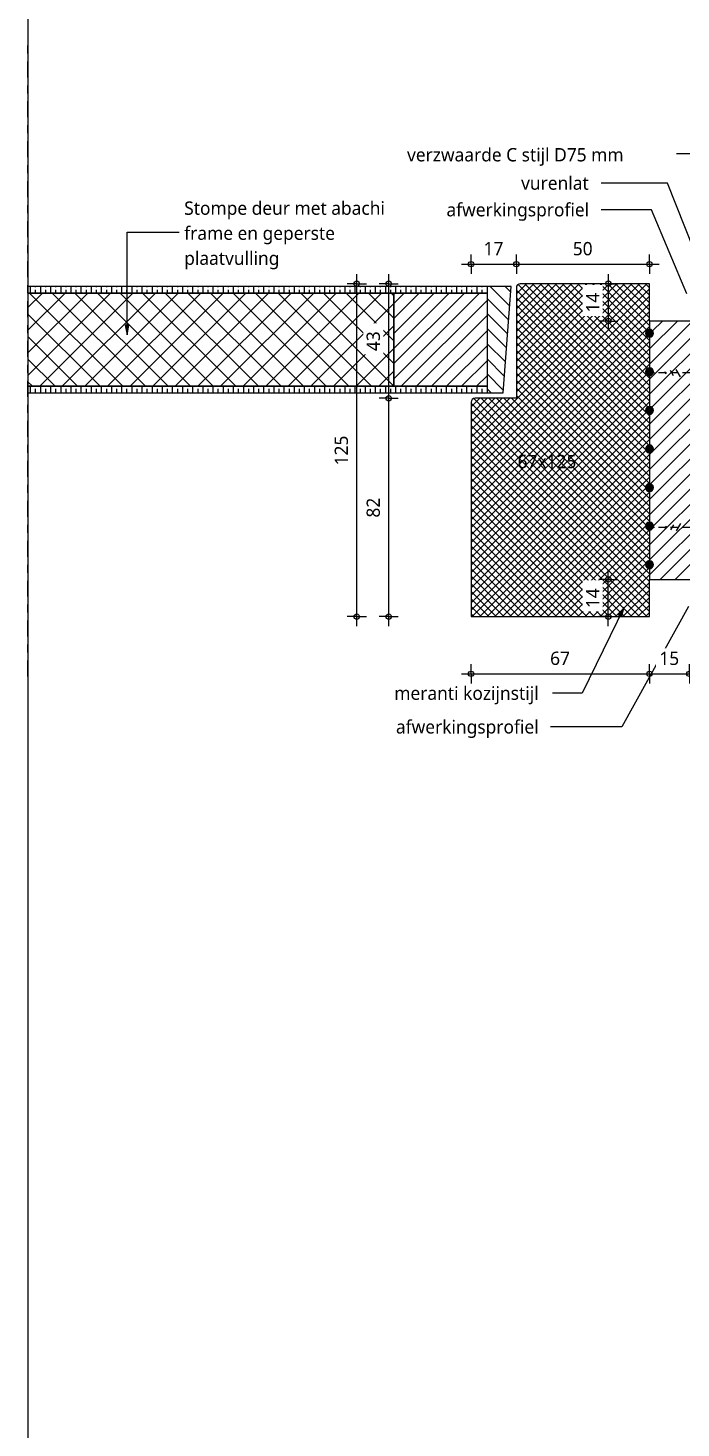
# Model space of a CAD drawing. Header units: millimetres. Extents: x 32900 to 38291, y -18988 to 4133.
# Drawn here: x 32971 to 33216, y -6092 to -5566 of the extents above; entities that cross this region are included whole.
import ezdxf

# ---------------------------------------------------------------- set-up
doc = ezdxf.new("R2010")
doc.units = ezdxf.units.MM
doc.linetypes.add('MV_center', pattern=[15, 6, -3, 3, -3])
doc.linetypes.add('MV_hidden_2', pattern=[4.5, 3, -1.5])
for name, color, linetype, lineweight in [('A-ANNO-DIMS', 211, 'Continuous', 13), ('A-ANNO-DIMS-2', 211, 'Continuous', 13), ('A-ANNO-NOTE', 131, 'Continuous', 18), ('A-DETL', 90, 'Continuous', 13), ('A-DETL-GENF', 92, 'Continuous', 18), ('A-DETL-IDEN', 3, 'Continuous', 18), ('A-DETL-THIN', 151, 'Continuous', 18), ('G-ANNO-TEXT', 231, 'Continuous', 13)]:
    doc.layers.add(name, color=color, linetype=linetype, lineweight=lineweight)
doc.styles.add('Segoe UI', font='segoeui.ttf', dxfattribs={"height": 5})
doc.dimstyles.new('2_5_mm', dxfattribs={"dimscale": 304.8, "dimtxt": 5.23682, "dimasz": 0.006562, "dimexe": 0.011811, "dimexo": 0.0625, "dimgap": 0.005906, "dimtad": 1, "dimdec": 0, "dimzin": 0, "dimdsep": 46, "dimtxsty": 'Segoe UI', "dimblk1": 'DOTBLANK', "dimblk2": 'DOTBLANK', "dimsah": 1, "dimcen": 0.09, "dimdle": 0.011811, "dimazin": 0, "dimtfac": 1, "dimtdec": 4, "dimtix": 1, "dimtmove": 0, "dimatfit": 3, "dimfxl": 0.011811, "dimfxlon": 1, "dimtvp": 1, "dimtfill": 1, "dimtolj": 1, "dimtzin": 0, "dimarcsym": 2})
pattern_1 = [(45, (0, 0), (-2.82842712, 2.82842712), [])]
pattern_2 = [(90, (0, 0), (-3.81, 2e-16), []), (90, (1.905, 0), (-3.81, 2e-16), [1.905, -0.9525])]

# ---------------------------------------------------------------- blocks, each defined once
blk = doc.blocks.new('NLRS_00_DI_maskeer - Type 1-4234902-Details ziekenhuis Utiliteitsgebouw')
at = {"layer": 'A-DETL-GENF', "linetype": 'MV_center'}
blk.add_line((-100, 0), (140, 0), dxfattribs=at)
blk = doc.blocks.new('DIMBLOCK226-Details ziekenhuis Utiliteitsgebouw')
at = {"layer": 'A-ANNO-DIMS-2'}
for p, q in [((33133.53, -5808.71), (33204.13, -5808.71)), ((33137.13, -5808.71), (33137.13, -5805.11)), ((33137.13, -5808.71), (33137.13, -5812.31)), ((33204.13, -5808.71), (33204.13, -5805.11)), ((33204.13, -5808.71), (33204.13, -5812.31))]:
    blk.add_line(p, q, dxfattribs=at)
for centre in [(33137.13, -5808.71), (33204.13, -5808.71)]:
    blk.add_circle(centre, 1, dxfattribs=at)
at = {"layer": 'A-ANNO-DIMS-2', "color": 0, "insert": (33166.82, -5800.39), "char_height": 5, "width": 9.1406, "attachment_point": 1, "line_spacing_factor": 1.142579, "style": 'Segoe UI', "bg_fill": 3, "box_fill_scale": 1.25, "bg_fill_color": 9, "bg_fill_true_color": 13158600, "bg_fill_transparency": 0}
blk.add_mtext('67', dxfattribs=at)
blk = doc.blocks.new('_DotBlank')
at = {"color": 0, "linetype": 'ByBlock', "lineweight": -2}
blk.add_line((-0.5, 0), (-1, 0), dxfattribs=at)
blk.add_circle((0, 0), 0.5, dxfattribs=at)
blk = doc.blocks.new('DIMBLOCK227-Details ziekenhuis Utiliteitsgebouw')
at = {"layer": 'A-ANNO-DIMS-2'}
for p, q in [((33204.13, -5808.71), (33204.13, -5805.11)), ((33204.13, -5808.71), (33219.13, -5808.71)), ((33204.13, -5808.71), (33204.13, -5812.31)), ((33219.13, -5808.71), (33219.13, -5805.11)), ((33219.13, -5808.71), (33219.13, -5812.31))]:
    blk.add_line(p, q, dxfattribs=at)
for centre in [(33204.13, -5808.71), (33219.13, -5808.71)]:
    blk.add_circle(centre, 1, dxfattribs=at)
at = {"layer": 'A-ANNO-DIMS-2', "color": 0, "insert": (33207.82, -5800.39), "char_height": 5, "width": 9.1406, "attachment_point": 1, "line_spacing_factor": 1.142579, "style": 'Segoe UI', "bg_fill": 3, "box_fill_scale": 1.25, "bg_fill_color": 9, "bg_fill_true_color": 13158600, "bg_fill_transparency": 0}
blk.add_mtext('15', dxfattribs=at)
blk = doc.blocks.new('DIMBLOCK234-Details ziekenhuis Utiliteitsgebouw')
at = {"layer": 'A-ANNO-DIMS-2'}
for p, q in [((33106.22, -5705.24), (33102.62, -5705.24)), ((33106.22, -5790.84), (33106.22, -5705.24)), ((33106.22, -5705.24), (33109.82, -5705.24)), ((33106.22, -5787.24), (33102.62, -5787.24)), ((33106.22, -5787.24), (33109.82, -5787.24))]:
    blk.add_line(p, q, dxfattribs=at)
for centre in [(33106.22, -5705.24), (33106.22, -5787.24)]:
    blk.add_circle(centre, 1, dxfattribs=at)
at = {"layer": 'A-ANNO-DIMS-2', "color": 0, "insert": (33097.9, -5750.05), "char_height": 5, "width": 9.1406, "attachment_point": 1, "rotation": 90, "line_spacing_factor": 1.142579, "style": 'Segoe UI', "bg_fill": 3, "box_fill_scale": 1.25, "bg_fill_color": 9, "bg_fill_true_color": 13158600, "bg_fill_transparency": 0}
blk.add_mtext('82', dxfattribs=at)
blk = doc.blocks.new('DIMBLOCK235-Details ziekenhuis Utiliteitsgebouw')
at = {"layer": 'A-ANNO-DIMS-2'}
for p, q in [((33106.22, -5705.24), (33106.22, -5658.64)), ((33106.22, -5662.24), (33102.62, -5662.24)), ((33106.22, -5662.24), (33109.82, -5662.24)), ((33106.22, -5705.24), (33102.62, -5705.24)), ((33106.22, -5705.24), (33109.82, -5705.24))]:
    blk.add_line(p, q, dxfattribs=at)
for centre in [(33106.22, -5662.24), (33106.22, -5705.24)]:
    blk.add_circle(centre, 1, dxfattribs=at)
at = {"layer": 'A-ANNO-DIMS-2', "color": 0, "insert": (33097.9, -5687.55), "char_height": 5, "width": 9.1406, "attachment_point": 1, "rotation": 90, "line_spacing_factor": 1.142579, "style": 'Segoe UI', "bg_fill": 3, "box_fill_scale": 1.25, "bg_fill_color": 9, "bg_fill_true_color": 13158600, "bg_fill_transparency": 0}
blk.add_mtext('43', dxfattribs=at)
blk = doc.blocks.new('DIMBLOCK236-Details ziekenhuis Utiliteitsgebouw')
at = {"layer": 'A-ANNO-DIMS-2'}
for p, q in [((33094.22, -5790.84), (33094.22, -5658.64)), ((33094.22, -5662.24), (33090.62, -5662.24)), ((33094.22, -5662.24), (33097.82, -5662.24)), ((33094.22, -5787.24), (33090.62, -5787.24)), ((33094.22, -5787.24), (33097.82, -5787.24))]:
    blk.add_line(p, q, dxfattribs=at)
for centre in [(33094.22, -5662.24), (33094.22, -5787.24)]:
    blk.add_circle(centre, 1, dxfattribs=at)
at = {"layer": 'A-ANNO-DIMS-2', "color": 0, "insert": (33085.9, -5730.45), "char_height": 5, "width": 13.7109, "attachment_point": 1, "rotation": 90, "line_spacing_factor": 1.142579, "style": 'Segoe UI', "bg_fill": 3, "box_fill_scale": 1.25, "bg_fill_color": 9, "bg_fill_true_color": 13158600, "bg_fill_transparency": 0}
blk.add_mtext('125', dxfattribs=at)
blk = doc.blocks.new('DIMBLOCK237-Details ziekenhuis Utiliteitsgebouw')
at = {"layer": 'A-ANNO-DIMS-2'}
for p, q in [((33137.13, -5654.88), (33137.13, -5651.28)), ((33154.13, -5654.88), (33154.13, -5651.28)), ((33133.53, -5654.88), (33154.13, -5654.88)), ((33137.13, -5654.88), (33137.13, -5658.48)), ((33154.13, -5654.88), (33154.13, -5658.48))]:
    blk.add_line(p, q, dxfattribs=at)
for centre in [(33137.13, -5654.88), (33154.13, -5654.88)]:
    blk.add_circle(centre, 1, dxfattribs=at)
at = {"layer": 'A-ANNO-DIMS-2', "color": 0, "insert": (33141.82, -5646.56), "char_height": 5, "width": 9.1406, "attachment_point": 1, "line_spacing_factor": 1.142579, "style": 'Segoe UI', "bg_fill": 3, "box_fill_scale": 1.25, "bg_fill_color": 9, "bg_fill_true_color": 13158600, "bg_fill_transparency": 0}
blk.add_mtext('17', dxfattribs=at)
blk = doc.blocks.new('DIMBLOCK238-Details ziekenhuis Utiliteitsgebouw')
at = {"layer": 'A-ANNO-DIMS-2'}
for p, q in [((33154.13, -5654.88), (33154.13, -5651.28)), ((33204.13, -5654.88), (33204.13, -5651.28)), ((33154.13, -5654.88), (33207.73, -5654.88)), ((33154.13, -5654.88), (33154.13, -5658.48)), ((33204.13, -5654.88), (33204.13, -5658.48))]:
    blk.add_line(p, q, dxfattribs=at)
for centre in [(33154.13, -5654.88), (33204.13, -5654.88)]:
    blk.add_circle(centre, 1, dxfattribs=at)
at = {"layer": 'A-ANNO-DIMS-2', "color": 0, "insert": (33175.32, -5646.56), "char_height": 5, "width": 9.1406, "attachment_point": 1, "line_spacing_factor": 1.142579, "style": 'Segoe UI', "bg_fill": 3, "box_fill_scale": 1.25, "bg_fill_color": 9, "bg_fill_true_color": 13158600, "bg_fill_transparency": 0}
blk.add_mtext('50', dxfattribs=at)
blk = doc.blocks.new('DIMBLOCK239-Details ziekenhuis Utiliteitsgebouw')
at = {"layer": 'A-ANNO-DIMS-2'}
for p, q in [((33188.66, -5658.64), (33188.66, -5679.84)), ((33188.66, -5662.24), (33185.06, -5662.24)), ((33188.66, -5662.24), (33192.26, -5662.24)), ((33188.66, -5676.24), (33185.06, -5676.24)), ((33188.66, -5676.24), (33192.26, -5676.24))]:
    blk.add_line(p, q, dxfattribs=at)
for centre in [(33188.66, -5662.24), (33188.66, -5676.24)]:
    blk.add_circle(centre, 1, dxfattribs=at)
at = {"layer": 'A-ANNO-DIMS-2', "color": 0, "insert": (33180.34, -5673.05), "char_height": 5, "width": 9.1406, "attachment_point": 1, "rotation": 90, "line_spacing_factor": 1.142579, "style": 'Segoe UI', "bg_fill": 3, "box_fill_scale": 1.25, "bg_fill_color": 9, "bg_fill_true_color": 13158600, "bg_fill_transparency": 0}
blk.add_mtext('14', dxfattribs=at)
blk = doc.blocks.new('DIMBLOCK240-Details ziekenhuis Utiliteitsgebouw')
at = {"layer": 'A-ANNO-DIMS-2'}
for p, q in [((33188.66, -5790.84), (33188.66, -5769.64)), ((33188.66, -5773.24), (33185.06, -5773.24)), ((33188.66, -5773.24), (33192.26, -5773.24)), ((33188.66, -5787.24), (33185.06, -5787.24)), ((33188.66, -5787.24), (33192.26, -5787.24))]:
    blk.add_line(p, q, dxfattribs=at)
for centre in [(33188.66, -5773.24), (33188.66, -5787.24)]:
    blk.add_circle(centre, 1, dxfattribs=at)
at = {"layer": 'A-ANNO-DIMS-2', "color": 0, "insert": (33180.34, -5784.05), "char_height": 5, "width": 9.1406, "attachment_point": 1, "rotation": 90, "line_spacing_factor": 1.142579, "style": 'Segoe UI', "bg_fill": 3, "box_fill_scale": 1.25, "bg_fill_color": 9, "bg_fill_true_color": 13158600, "bg_fill_transparency": 0}
blk.add_mtext('14', dxfattribs=at)

msp = doc.modelspace()

# ---------------------------------------------------------------- hatches: boundary and pattern name
at = {"layer": 'A-ANNO-NOTE'}
msp.add_hatch(color=256, dxfattribs=at).paths.add_polyline_path([(33007.95, -5681.45), (33008.58, -5677.85), (33007.31, -5677.85)])
at = {"layer": 'A-DETL-GENF', "lineweight": 13}
h = msp.add_hatch(dxfattribs=at)
h.set_pattern_fill('FP_8', color=250, style=0, pattern_type=2)
h.set_pattern_definition(pattern_2)
h.paths.add_polyline_path([(33143.13, -5665.74), (33143.13, -5663.24), (32970.77, -5663.24), (32970.77, -5665.74), (33041.2, -5665.74)])
h = msp.add_hatch(dxfattribs=at)
h.set_pattern_fill('FP_10', color=254, style=0, pattern_type=2)
h.set_pattern_definition([(45, (0, 0), (-4.2426407, 4.2426407), []), (135, (0, 0), (-4.2426407, -4.2426407), [])])
h.paths.add_polyline_path([(32970.77, -5700.74), (33108.13, -5700.74), (33108.13, -5665.74), (32970.77, -5665.74)])
h = msp.add_hatch(dxfattribs=at)
h.set_pattern_fill('FP_7', color=254, style=0, pattern_type=2)
h.set_pattern_definition(pattern_1)
h.paths.add_polyline_path([(33108.13, -5700.74), (33143.13, -5700.74), (33143.13, -5665.74), (33108.13, -5665.74)])
h = msp.add_hatch(dxfattribs=at)
h.set_pattern_fill('FP_18', color=250, style=0, pattern_type=2)
h.set_pattern_definition([(45, (0, 0), (-1.41421356, 1.41421356), []), (135, (0, 0), (-1.41421356, -1.41421356), [])])
h.paths.add_polyline_path([(33137.13, -5787.24), (33204.13, -5787.24), (33204.13, -5769.24), (33203.74, -5769.19), (33203.38, -5769.04), (33203.07, -5768.8), (33202.83, -5768.49), (33202.68, -5768.13), (33202.63, -5767.74), (33202.68, -5767.35), (33202.83, -5766.99), (33203.07, -5766.68), (33203.38, -5766.44), (33203.74, -5766.29), (33204.13, -5766.24), (33204.13, -5754.76), (33203.74, -5754.7), (33203.38, -5754.56), (33203.07, -5754.32), (33202.83, -5754.01), (33202.68, -5753.64), (33202.63, -5753.26), (33202.68, -5752.87), (33202.83, -5752.51), (33203.07, -5752.2), (33203.38, -5751.96), (33203.74, -5751.81), (33204.13, -5751.76), (33204.13, -5740.27), (33203.74, -5740.22), (33203.38, -5740.07), (33203.07, -5739.83), (33202.83, -5739.52), (33202.68, -5739.16), (33202.63, -5738.77), (33202.68, -5738.38), (33202.83, -5738.02), (33203.07, -5737.71), (33203.38, -5737.47), (33203.74, -5737.32), (33204.13, -5737.27), (33204.13, -5725.78), (33203.74, -5725.73), (33203.38, -5725.58), (33203.07, -5725.34), (33202.83, -5725.03), (33202.68, -5724.67), (33202.63, -5724.28), (33202.68, -5723.9), (33202.83, -5723.53), (33203.07, -5723.22), (33203.38, -5722.99), (33203.74, -5722.84), (33204.13, -5722.78), (33204.13, -5711.3), (33203.74, -5711.25), (33203.38, -5711.1), (33203.07, -5710.86), (33202.83, -5710.55), (33202.68, -5710.19), (33202.63, -5709.8), (33202.68, -5709.41), (33202.83, -5709.05), (33203.07, -5708.74), (33203.38, -5708.5), (33203.74, -5708.35), (33204.13, -5708.3), (33204.13, -5696.81), (33203.74, -5696.76), (33203.38, -5696.61), (33203.07, -5696.37), (33202.83, -5696.06), (33202.68, -5695.7), (33202.63, -5695.31), (33202.68, -5694.92), (33202.83, -5694.56), (33203.07, -5694.25), (33203.38, -5694.01), (33203.74, -5693.86), (33204.13, -5693.81), (33204.13, -5682.33), (33203.74, -5682.28), (33203.38, -5682.13), (33203.07, -5681.89), (33202.83, -5681.58), (33202.68, -5681.21), (33202.63, -5680.83), (33202.68, -5680.44), (33202.83, -5680.08), (33203.07, -5679.77), (33203.38, -5679.53), (33203.74, -5679.38), (33204.13, -5679.33), (33204.13, -5662.24), (33155.63, -5662.24), (33155.24, -5662.29), (33154.88, -5662.44), (33154.57, -5662.68), (33154.33, -5662.99), (33154.18, -5663.35), (33154.13, -5663.74), (33154.13, -5705.24), (33138.63, -5705.24), (33138.24, -5705.29), (33137.88, -5705.44), (33137.57, -5705.68), (33137.33, -5705.99), (33137.18, -5706.35), (33137.13, -5706.74)])
h = msp.add_hatch(dxfattribs=at)
h.set_pattern_fill('FP_9', color=254, style=0, pattern_type=2)
h.set_pattern_definition([(135, (0, 0), (-2.82842712, -2.82842712), [])])
h.paths.add_polyline_path([(33149.13, -5703.24), (33152.13, -5663.24), (33143.13, -5663.24), (33143.13, -5703.24), (33145, -5703.24)])
h = msp.add_hatch(dxfattribs=at)
h.set_pattern_fill('FP_7', color=254, style=0, pattern_type=2)
h.set_pattern_definition(pattern_1)
h.paths.add_polyline_path([(33204.13, -5773.24), (33236.13, -5773.24), (33236.13, -5676.24), (33204.13, -5676.24), (33204.13, -5679.33), (33204.52, -5679.38), (33204.88, -5679.53), (33205.19, -5679.77), (33205.47, -5680.16), (33205.58, -5680.44), (33205.63, -5680.83), (33205.58, -5681.21), (33205.43, -5681.58), (33205.19, -5681.89), (33204.88, -5682.13), (33204.52, -5682.28), (33204.13, -5682.33), (33204.13, -5693.81), (33204.52, -5693.86), (33204.88, -5694.01), (33205.19, -5694.25), (33205.43, -5694.56), (33205.58, -5694.92), (33205.63, -5695.31), (33205.58, -5695.7), (33205.43, -5696.06), (33205.19, -5696.37), (33204.88, -5696.61), (33204.52, -5696.76), (33204.13, -5696.81), (33204.13, -5708.3), (33204.52, -5708.35), (33204.88, -5708.5), (33205.19, -5708.74), (33205.43, -5709.05), (33205.58, -5709.41), (33205.63, -5709.8), (33205.58, -5710.19), (33205.43, -5710.55), (33205.19, -5710.86), (33204.88, -5711.1), (33204.52, -5711.25), (33204.13, -5711.3), (33204.13, -5722.78), (33204.52, -5722.84), (33204.88, -5722.99), (33205.19, -5723.22), (33205.43, -5723.53), (33205.58, -5723.9), (33205.63, -5724.28), (33205.58, -5724.67), (33205.43, -5725.03), (33205.19, -5725.34), (33204.88, -5725.58), (33204.52, -5725.73), (33204.13, -5725.78), (33204.13, -5737.27), (33204.52, -5737.32), (33204.88, -5737.47), (33205.19, -5737.71), (33205.43, -5738.02), (33205.58, -5738.38), (33205.63, -5738.77), (33205.58, -5739.16), (33205.43, -5739.52), (33205.19, -5739.83), (33204.88, -5740.07), (33204.52, -5740.22), (33204.13, -5740.27), (33204.13, -5751.76), (33204.52, -5751.81), (33204.88, -5751.96), (33205.19, -5752.2), (33205.43, -5752.51), (33205.58, -5752.87), (33205.63, -5753.26), (33205.58, -5753.64), (33205.43, -5754.01), (33205.19, -5754.32), (33204.88, -5754.56), (33204.52, -5754.7), (33204.13, -5754.76), (33204.13, -5766.24), (33204.52, -5766.29), (33204.88, -5766.44), (33205.19, -5766.68), (33205.43, -5766.99), (33205.58, -5767.35), (33205.63, -5767.74), (33205.58, -5768.13), (33205.43, -5768.49), (33205.19, -5768.8), (33204.88, -5769.04), (33204.52, -5769.19), (33204.13, -5769.24)])
at = {"layer": 'A-DETL-GENF'}
for points in [[(33204.13, -5682.33), (33204.52, -5682.28), (33204.88, -5682.13), (33205.19, -5681.89), (33205.43, -5681.58), (33205.58, -5681.21), (33205.63, -5680.83), (33205.58, -5680.44), (33205.43, -5680.08), (33205.19, -5679.77), (33204.88, -5679.53), (33204.52, -5679.38), (33204.13, -5679.33), (33203.74, -5679.38), (33203.38, -5679.53), (33203.07, -5679.77), (33202.8, -5680.16), (33202.68, -5680.44), (33202.63, -5680.83), (33202.68, -5681.21), (33202.83, -5681.58), (33203.07, -5681.89), (33203.38, -5682.13), (33203.74, -5682.28)], [(33204.13, -5696.81), (33204.52, -5696.76), (33204.88, -5696.61), (33205.19, -5696.37), (33205.43, -5696.06), (33205.58, -5695.7), (33205.63, -5695.31), (33205.58, -5694.92), (33205.43, -5694.56), (33205.19, -5694.25), (33204.88, -5694.01), (33204.52, -5693.86), (33204.13, -5693.81), (33203.74, -5693.86), (33203.38, -5694.01), (33203.07, -5694.25), (33202.83, -5694.56), (33202.68, -5694.92), (33202.63, -5695.31), (33202.68, -5695.7), (33202.83, -5696.06), (33203.07, -5696.37), (33203.38, -5696.61), (33203.74, -5696.76)], [(33204.13, -5711.3), (33204.52, -5711.25), (33204.88, -5711.1), (33205.19, -5710.86), (33205.43, -5710.55), (33205.58, -5710.19), (33205.63, -5709.8), (33205.58, -5709.41), (33205.43, -5709.05), (33205.19, -5708.74), (33204.88, -5708.5), (33204.52, -5708.35), (33204.13, -5708.3), (33203.74, -5708.35), (33203.38, -5708.5), (33203.07, -5708.74), (33202.83, -5709.05), (33202.68, -5709.41), (33202.63, -5709.8), (33202.68, -5710.19), (33202.83, -5710.55), (33203.07, -5710.86), (33203.38, -5711.1), (33203.74, -5711.25)], [(33204.13, -5725.78), (33204.52, -5725.73), (33204.88, -5725.58), (33205.19, -5725.34), (33205.43, -5725.03), (33205.58, -5724.67), (33205.63, -5724.28), (33205.58, -5723.9), (33205.43, -5723.53), (33205.19, -5723.22), (33204.88, -5722.99), (33204.52, -5722.84), (33204.13, -5722.78), (33203.74, -5722.84), (33203.38, -5722.99), (33203.07, -5723.22), (33202.83, -5723.53), (33202.68, -5723.9), (33202.63, -5724.28), (33202.68, -5724.67), (33202.83, -5725.03), (33203.07, -5725.34), (33203.38, -5725.58), (33203.74, -5725.73)], [(33204.13, -5740.27), (33204.52, -5740.22), (33204.88, -5740.07), (33205.19, -5739.83), (33205.43, -5739.52), (33205.58, -5739.16), (33205.63, -5738.77), (33205.58, -5738.38), (33205.43, -5738.02), (33205.19, -5737.71), (33204.88, -5737.47), (33204.52, -5737.32), (33204.13, -5737.27), (33203.74, -5737.32), (33203.38, -5737.47), (33203.07, -5737.71), (33202.83, -5738.02), (33202.68, -5738.38), (33202.63, -5738.77), (33202.68, -5739.16), (33202.83, -5739.52), (33203.07, -5739.83), (33203.38, -5740.07), (33203.74, -5740.22)], [(33204.13, -5754.76), (33204.52, -5754.7), (33204.88, -5754.56), (33205.19, -5754.32), (33205.43, -5754.01), (33205.58, -5753.64), (33205.63, -5753.26), (33205.58, -5752.87), (33205.43, -5752.51), (33205.19, -5752.2), (33204.88, -5751.96), (33204.52, -5751.81), (33204.13, -5751.76), (33203.74, -5751.81), (33203.38, -5751.96), (33203.07, -5752.2), (33202.83, -5752.51), (33202.68, -5752.87), (33202.63, -5753.26), (33202.68, -5753.64), (33202.83, -5754.01), (33203.07, -5754.32), (33203.38, -5754.56), (33203.74, -5754.7)], [(33204.13, -5769.24), (33204.52, -5769.19), (33204.88, -5769.04), (33205.19, -5768.8), (33205.43, -5768.49), (33205.58, -5768.13), (33205.63, -5767.74), (33205.58, -5767.35), (33205.43, -5766.99), (33205.19, -5766.68), (33204.88, -5766.44), (33204.52, -5766.29), (33204.13, -5766.24), (33203.74, -5766.29), (33203.38, -5766.44), (33203.07, -5766.68), (33202.83, -5766.99), (33202.68, -5767.35), (33202.63, -5767.74), (33202.68, -5768.13), (33202.83, -5768.49), (33203.07, -5768.8), (33203.38, -5769.04), (33203.74, -5769.19)]]:
    msp.add_hatch(color=9, dxfattribs=at).paths.add_polyline_path(points)
at = {"layer": 'A-DETL-GENF', "lineweight": 13}
h = msp.add_hatch(dxfattribs=at)
h.set_pattern_fill('FP_8', color=250, style=0, pattern_type=2)
h.set_pattern_definition(pattern_2)
h.paths.add_polyline_path([(33143.13, -5703.24), (33143.13, -5700.74), (32970.77, -5700.74), (32970.77, -5703.24), (33041.2, -5703.24)])
at = {"layer": 'G-ANNO-TEXT'}
msp.add_hatch(color=7, dxfattribs=at).paths.add_polyline_path([(33194.6, -5783.73), (33192.44, -5786.69), (33193.58, -5787.24)])

# ---------------------------------------------------------------- linework, layer by layer
at = {"layer": 'A-ANNO-NOTE'}
for p, q in [((33007.95, -5642.9), (33027.52, -5642.9)), ((33007.95, -5681.45), (33007.95, -5642.9)), ((33008.58, -5677.85), (33007.31, -5677.85)), ((33007.31, -5677.85), (33007.95, -5681.45)), ((33007.95, -5681.45), (33008.58, -5677.85))]:
    msp.add_line(p, q, dxfattribs=at)
at = {"layer": 'A-DETL', "lineweight": 18}
msp.add_line((32970.77, 3651.86), (32970.77, -18988.14), dxfattribs=at)
at = {"layer": 'A-DETL'}
for p, q in [((33154.13, -5663.74), (33154.13, -5705.24)), ((33204.13, -5662.24), (33155.63, -5662.24)), ((33204.13, -5676.24), (33204.13, -5662.24)), ((33236.13, -5676.24), (33204.13, -5676.24)), ((33204.13, -5676.24), (33204.13, -5679.33)), ((33204.13, -5682.33), (33204.13, -5693.81)), ((33204.13, -5696.81), (33204.13, -5708.3)), ((33210.41, -5696.2), (33209.89, -5695.3)), ((33213.14, -5696.77), (33212.03, -5694.85)), ((33215.75, -5697.19), (33214.14, -5694.41)), ((33137.13, -5706.74), (33137.13, -5787.24)), ((33154.13, -5705.24), (33138.63, -5705.24)), ((33204.13, -5711.3), (33204.13, -5722.78)), ((33204.13, -5725.78), (33204.13, -5737.27)), ((33204.13, -5740.27), (33204.13, -5751.76)), ((33204.13, -5754.76), (33204.13, -5766.24)), ((33210.41, -5753.28), (33209.89, -5754.19)), ((33213.14, -5752.71), (33212.03, -5754.64)), ((33215.75, -5752.29), (33214.14, -5755.08)), ((33204.13, -5769.24), (33204.13, -5773.24)), ((33204.13, -5787.24), (33204.13, -5773.24)), ((33204.13, -5773.24), (33236.13, -5773.24)), ((33137.13, -5787.24), (33204.13, -5787.24))]:
    msp.add_line(p, q, dxfattribs=at)
at = {"layer": 'A-DETL', "linetype": 'MV_hidden_2'}
for p, q in [((33246.46, -5695.69), (33201.46, -5695.69)), ((33246.46, -5753.79), (33201.46, -5753.79))]:
    msp.add_line(p, q, dxfattribs=at)
at = {"layer": 'A-DETL'}
for centre, start, end in [((33155.63, -5663.74), 90, 180), ((33204.13, -5680.83), 360, 180), ((33204.13, -5680.83), 180, 0), ((33204.13, -5695.31), 360, 180), ((33204.13, -5695.31), 180, 0), ((33138.63, -5706.74), 90, 180), ((33204.13, -5709.8), 360, 180), ((33204.13, -5709.8), 180, 0), ((33204.13, -5724.28), 360, 180), ((33204.13, -5724.28), 180, 0), ((33204.13, -5738.77), 360, 180), ((33204.13, -5738.77), 180, 0), ((33204.13, -5753.26), 360, 180), ((33204.13, -5753.26), 180, 0), ((33204.13, -5767.74), 360, 180), ((33204.13, -5767.74), 180, 0)]:
    msp.add_arc(centre, 1.5, start, end, dxfattribs=at)
at = {"layer": 'A-DETL-IDEN'}
msp.add_line((33220.28, -5613.46), (33195.65, -5613.46), dxfattribs=at)
at = {"layer": 'A-DETL-THIN'}
for p, q in [((33143.13, -5663.24), (32970.77, -5663.24)), ((32970.77, -5665.74), (33143.13, -5665.74)), ((33108.13, -5665.74), (32970.77, -5665.74)), ((33143.13, -5665.74), (33108.13, -5665.74)), ((33108.13, -5665.74), (33108.13, -5700.74)), ((33108.13, -5700.74), (33108.13, -5665.74)), ((33152.13, -5663.24), (33143.13, -5663.24)), ((33143.13, -5663.24), (33143.13, -5703.24)), ((33149.13, -5703.24), (33152.13, -5663.24)), ((33143.13, -5700.74), (32970.77, -5700.74)), ((32970.77, -5700.74), (33108.13, -5700.74)), ((32970.77, -5703.24), (33143.13, -5703.24)), ((33108.13, -5700.74), (33143.13, -5700.74)), ((33143.13, -5703.24), (33149.13, -5703.24))]:
    msp.add_line(p, q, dxfattribs=at)
at = {"layer": 'G-ANNO-TEXT', "color": 250}
for p, q in [((33210.95, -5624.44), (33185.92, -5624.44)), ((33233.24, -5681.12), (33210.95, -5624.44)), ((33204.92, -5634.44), (33185.92, -5634.44)), ((33218.14, -5666.07), (33204.92, -5634.44)), ((33194.6, -5783.73), (33192.44, -5786.69)), ((33192.44, -5786.69), (33193.58, -5787.24)), ((33193.58, -5787.24), (33194.6, -5783.73)), ((33218.76, -5783.41), (33193.72, -5828.63)), ((33178.83, -5815.99), (33167.66, -5815.99)), ((33167.1, -5828.63), (33166.97, -5828.63)), ((33193.72, -5828.63), (33167.1, -5828.63))]:
    msp.add_line(p, q, dxfattribs=at)

# ---------------------------------------------------------------- block references
at = {"layer": 'A-DETL-GENF', "linetype": 'MV_center', "rotation": 90}
msp.add_blockref('NLRS_00_DI_maskeer - Type 1-4234902-Details ziekenhuis Utiliteitsgebouw', (32970.77, -5709.74), dxfattribs=at)

# ---------------------------------------------------------------- texts
at = {"layer": 'A-ANNO-NOTE', "lineweight": 13, "insert": (33029.42, -5631.35), "char_height": 5, "width": 92.6751, "attachment_point": 1, "style": 'Segoe UI', "bg_fill": 3, "box_fill_scale": 1.25, "bg_fill_color": 9, "bg_fill_true_color": 13158600, "bg_fill_transparency": 0}
msp.add_mtext('Stompe deur met abachi', dxfattribs=at)
at = {"layer": 'G-ANNO-TEXT', "color": 7, "char_height": 5, "attachment_point": 1, "style": 'Segoe UI'}
for s, insert, width in [('vurenlat', (33155.92, -5621.94), 30.3038), ('afwerkingsprofiel', (33127.88, -5631.94), 64.2953), ('67x125', (33154.6, -5726.5), 27.097), ('afwerkingsprofiel', (33108.92, -5826.13), 64.2953)]:
    msp.add_mtext(s, dxfattribs=dict(at, insert=insert, width=width))

# ---------------------------------------------------------------- dimensions: what is measured, and where the dimension line sits
at = {"layer": 'A-ANNO-DIMS'}
dim = msp.add_linear_dim(base=(33154.13, -5654.88), p1=(33137.13, -5658.48), p2=(33154.13, -5658.48), dimstyle='2_5_mm', override={"dimpost": '<>', "dimfxl": 17}, dxfattribs=at)
dim.commit()
dim.dimension.update_dxf_attribs({"geometry": 'DIMBLOCK237-Details ziekenhuis Utiliteitsgebouw', "text_midpoint": (33145.63, -5650.53)})

# ---------------------------------------------------------------- next in the draw order: texts
at = {"layer": 'A-ANNO-NOTE', "lineweight": 13, "insert": (33029.42, -5640.75), "char_height": 5, "width": 68.6245, "attachment_point": 1, "style": 'Segoe UI', "bg_fill": 3, "box_fill_scale": 1.25, "bg_fill_color": 9, "bg_fill_true_color": 13158600, "bg_fill_transparency": 0}
msp.add_mtext('frame en geperste', dxfattribs=at)
at = {"layer": 'A-DETL-IDEN', "lineweight": 13, "insert": (33113.09, -5611.3), "char_height": 5, "width": 99.8903, "attachment_point": 1, "style": 'Segoe UI', "bg_fill": 3, "box_fill_scale": 1.25, "bg_fill_color": 9, "bg_fill_true_color": 13158600, "bg_fill_transparency": 0}
msp.add_mtext('verzwaarde C stijl D75 mm', dxfattribs=at)

# ---------------------------------------------------------------- next in the draw order: dimensions: what is measured, and where the dimension line sits
at = {"layer": 'A-ANNO-DIMS'}
for base, p1, p2, override, picture, middle in [((33204.13, -5654.88), (33154.13, -5658.48), (33204.13, -5658.48), {"dimpost": '<>', "dimfxl": 50}, 'DIMBLOCK238-Details ziekenhuis Utiliteitsgebouw', (33179.13, -5650.5)), ((33204.13, -5808.71), (33137.13, -5805.11), (33204.13, -5805.11), {"dimpost": '<>', "dimfxl": 67}, 'DIMBLOCK226-Details ziekenhuis Utiliteitsgebouw', (33170.63, -5804.32))]:
    dim = msp.add_linear_dim(base=base, p1=p1, p2=p2, dimstyle='2_5_mm', override=override, dxfattribs=at)
    dim.commit()
    dim.dimension.update_dxf_attribs({"geometry": picture, "text_midpoint": middle})
dim = msp.add_linear_dim(base=(33106.22, -5705.24), p1=(33109.82, -5787.24), p2=(33109.82, -5705.24), angle=90, dimstyle='2_5_mm', override={"dimpost": '<>', "dimfxl": 82}, dxfattribs=at)
dim.commit()
dim.dimension.update_dxf_attribs({"geometry": 'DIMBLOCK234-Details ziekenhuis Utiliteitsgebouw', "text_midpoint": (33101.84, -5746.24)})

# ---------------------------------------------------------------- next in the draw order: linework, layer by layer
at = {"layer": 'G-ANNO-TEXT', "color": 250}
msp.add_line((33194.6, -5783.73), (33178.83, -5815.99), dxfattribs=at)

# ---------------------------------------------------------------- next in the draw order: texts
at = {"layer": 'A-ANNO-NOTE', "lineweight": 13, "insert": (33029.42, -5650.14), "char_height": 5, "width": 43.4515, "attachment_point": 1, "style": 'Segoe UI', "bg_fill": 3, "box_fill_scale": 1.25, "bg_fill_color": 9, "bg_fill_true_color": 13158600, "bg_fill_transparency": 0}
msp.add_mtext('plaatvulling', dxfattribs=at)
at = {"layer": 'G-ANNO-TEXT', "color": 7, "insert": (33108.29, -5813.49), "char_height": 5, "width": 65.8987, "attachment_point": 1, "style": 'Segoe UI'}
msp.add_mtext('meranti kozijnstijl', dxfattribs=at)

# ---------------------------------------------------------------- next in the draw order: dimensions: what is measured, and where the dimension line sits
at = {"layer": 'A-ANNO-DIMS'}
for base, p1, p2, override, picture, middle in [((33106.22, -5662.24), (33109.82, -5705.24), (33109.82, -5662.24), {"dimpost": '<>', "dimfxl": 43}, 'DIMBLOCK235-Details ziekenhuis Utiliteitsgebouw', (33101.83, -5683.74)), ((33188.66, -5676.24), (33192.26, -5662.24), (33192.26, -5676.24), {"dimpost": '<>', "dimfxl": 14}, 'DIMBLOCK239-Details ziekenhuis Utiliteitsgebouw', (33184.31, -5669.24))]:
    dim = msp.add_linear_dim(base=base, p1=p1, p2=p2, angle=90, dimstyle='2_5_mm', override=override, dxfattribs=at)
    dim.commit()
    dim.dimension.update_dxf_attribs({"geometry": picture, "text_midpoint": middle})
dim = msp.add_linear_dim(base=(33219.13, -5808.71), p1=(33204.13, -5805.11), p2=(33219.13, -5805.11), dimstyle='2_5_mm', override={"dimpost": '<>', "dimfxl": 15}, dxfattribs=at)
dim.commit()
dim.dimension.update_dxf_attribs({"geometry": 'DIMBLOCK227-Details ziekenhuis Utiliteitsgebouw', "text_midpoint": (33211.63, -5804.31)})

# ---------------------------------------------------------------- next in the draw order: dimensions: what is measured, and where the dimension line sits
for base, p1, p2, override, picture, middle in [((33094.22, -5662.24), (33097.82, -5787.24), (33097.82, -5662.24), {"dimpost": '<>', "dimfxl": 125}, 'DIMBLOCK236-Details ziekenhuis Utiliteitsgebouw', (33089.82, -5724.74)), ((33188.66, -5773.24), (33185.06, -5787.24), (33192.26, -5773.24), {"dimpost": '<>', "dimfxl": 15.742935}, 'DIMBLOCK240-Details ziekenhuis Utiliteitsgebouw', (33184.31, -5780.24))]:
    dim = msp.add_linear_dim(base=base, p1=p1, p2=p2, angle=90, dimstyle='2_5_mm', override=override, dxfattribs=at)
    dim.commit()
    dim.dimension.update_dxf_attribs({"geometry": picture, "text_midpoint": middle})

doc.saveas('drawing.dxf')
